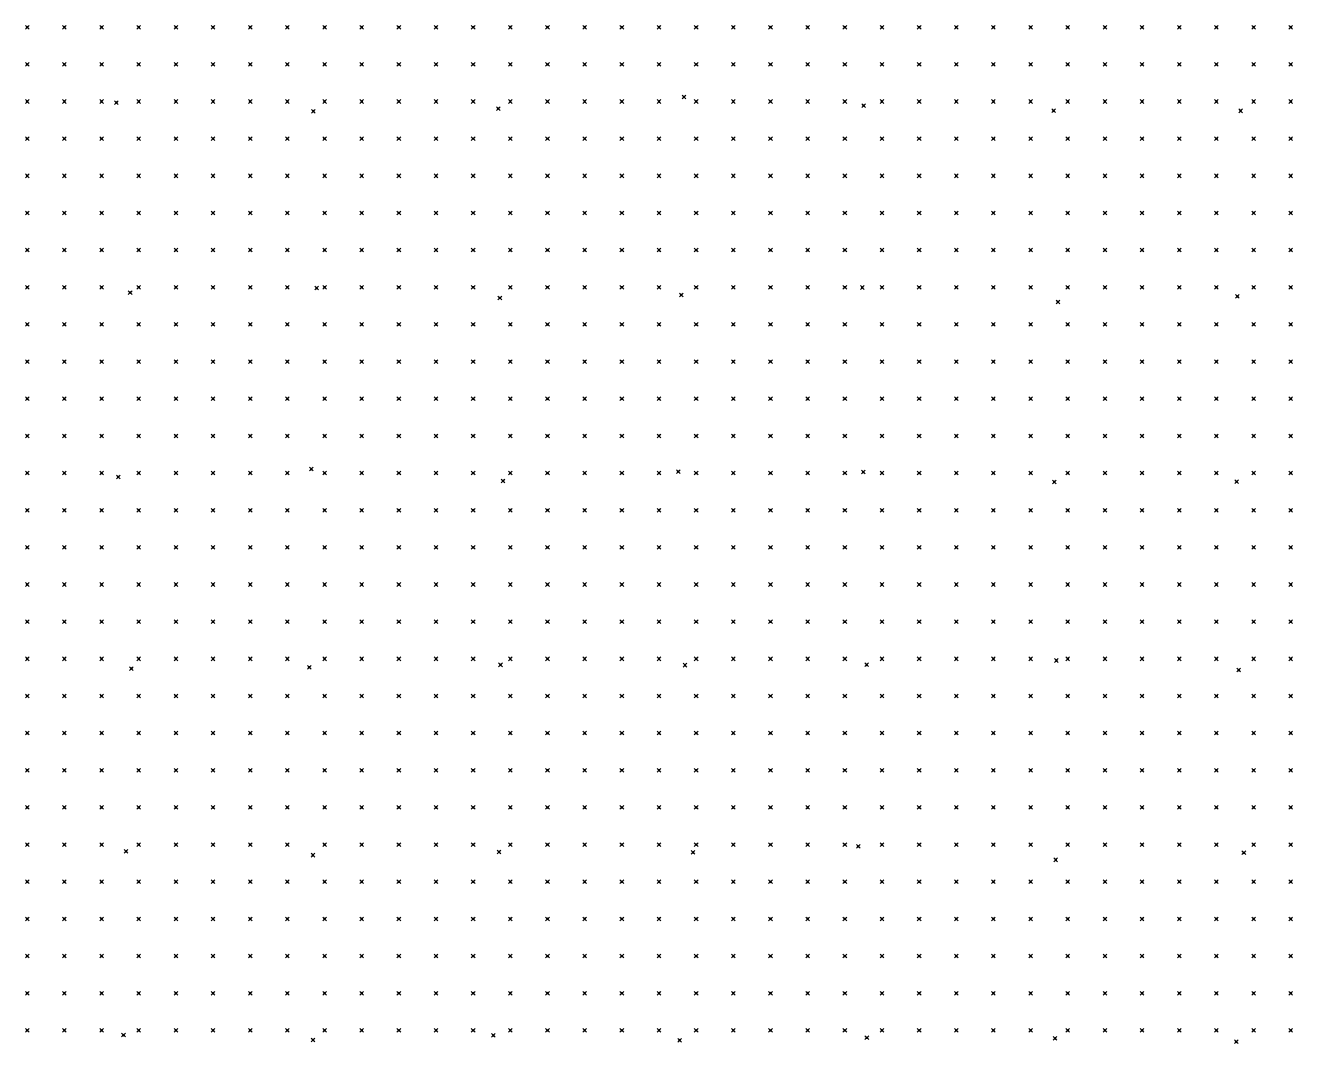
# Model space of a CAD drawing. Header units: metres. Extents: x 441556 to 446409, y 432338 to 461058.
# Drawn here: x 446119.8 to 446222.1, y 433229.3 to 433311.5 of the extents above; entities that cross this region are included whole.
import ezdxf

# ---------------------------------------------------------------- set-up
doc = ezdxf.new("R2010")
doc.units = ezdxf.units.M
doc.header["$MEASUREMENT"] = 0
doc.header["$PDMODE"] = 35
doc.header["$PDSIZE"] = 0.15
doc.layers.add('DTM-NOK-RevN_LIDAR_co_lidar', color=91, linetype='Continuous', lineweight=0)
doc.layers.add('DTM-NOK-RevN_RTK', color=32, linetype='Continuous', lineweight=0)

msp = doc.modelspace()

# ---------------------------------------------------------------- linework, layer by layer
at = {"layer": 'DTM-NOK-RevN_LIDAR_co_lidar'}
for p in [(446119.94, 433311.384, 318.81), (446122.94, 433311.384, 319.248), (446125.939, 433311.384, 319.12), (446128.939, 433311.384, 319.079), (446131.938, 433311.384, 319.227), (446134.937, 433311.384, 319.234), (446137.937, 433311.384, 319.274), (446140.936, 433311.384, 319.191), (446143.936, 433311.384, 319.45), (446146.935, 433311.384, 318.987), (446149.934, 433311.384, 318.915), (446152.934, 433311.384, 319.133), (446155.933, 433311.384, 319.429), (446158.932, 433311.384, 319.421), (446161.932, 433311.384, 319.671), (446164.931, 433311.384, 319.614), (446167.931, 433311.384, 319.846), (446170.93, 433311.384, 319.568), (446173.929, 433311.384, 319.406), (446176.929, 433311.384, 319.264), (446179.928, 433311.384, 319.414), (446182.928, 433311.384, 319.021), (446185.927, 433311.384, 319.049), (446188.926, 433311.384, 319.158), (446191.926, 433311.384, 319.493), (446194.925, 433311.384, 319.043), (446197.924, 433311.384, 319.773), (446200.924, 433311.384, 319.902), (446203.923, 433311.384, 319.615), (446206.923, 433311.384, 319.09), (446209.922, 433311.384, 319.143), (446212.921, 433311.384, 319.168), (446215.921, 433311.384, 319.168), (446218.92, 433311.384, 319.253), (446221.92, 433311.384, 319.49), (446119.94, 433308.385, 319.04), (446122.94, 433308.385, 319.071), (446125.939, 433308.385, 318.881), (446128.939, 433308.385, 318.838), (446131.938, 433308.385, 318.794), (446134.937, 433308.385, 318.799), (446137.937, 433308.385, 318.837), (446140.936, 433308.385, 318.844), (446143.936, 433308.385, 318.892), (446146.935, 433308.385, 318.845), (446149.934, 433308.385, 318.841), (446152.934, 433308.385, 318.882), (446155.933, 433308.385, 318.806), (446158.932, 433308.385, 318.67), (446161.932, 433308.385, 318.713), (446164.931, 433308.385, 318.731), (446167.931, 433308.385, 318.63), (446170.93, 433308.385, 318.591), (446173.929, 433308.385, 318.637), (446176.929, 433308.385, 318.703), (446179.928, 433308.385, 318.713), (446182.928, 433308.385, 318.724), (446185.927, 433308.385, 318.645), (446188.926, 433308.385, 318.669), (446191.926, 433308.385, 318.712), (446194.925, 433308.385, 318.748), (446197.924, 433308.385, 318.738), (446200.924, 433308.385, 318.733), (446203.923, 433308.385, 318.698), (446206.923, 433308.385, 318.768), (446209.922, 433308.385, 318.806), (446212.921, 433308.385, 318.824), (446215.921, 433308.385, 318.889), (446218.92, 433308.385, 318.937), (446221.92, 433308.385, 318.938), (446119.94, 433305.386, 318.978), (446122.94, 433305.386, 318.963), (446125.939, 433305.386, 318.944), (446128.939, 433305.386, 318.866), (446131.938, 433305.386, 318.741), (446134.937, 433305.386, 318.744), (446137.937, 433305.386, 318.806), (446140.936, 433305.386, 318.788), (446143.936, 433305.386, 318.764), (446146.935, 433305.386, 318.832), (446149.934, 433305.386, 318.834), (446152.934, 433305.386, 318.837), (446155.933, 433305.386, 318.75), (446158.932, 433305.386, 318.632), (446161.932, 433305.386, 318.73), (446164.931, 433305.386, 318.766), (446167.931, 433305.386, 318.698), (446170.93, 433305.386, 318.673), (446173.929, 433305.386, 318.649), (446176.929, 433305.386, 318.617), (446179.928, 433305.386, 318.66), (446182.928, 433305.386, 318.668), (446185.927, 433305.386, 318.651), (446188.926, 433305.386, 318.678), (446191.926, 433305.386, 318.709), (446194.925, 433305.386, 318.712), (446197.924, 433305.386, 318.69), (446200.924, 433305.386, 318.682), (446203.923, 433305.386, 318.646), (446206.923, 433305.386, 318.693), (446209.922, 433305.386, 318.693), (446212.921, 433305.386, 318.691), (446215.921, 433305.386, 318.755), (446218.92, 433305.386, 318.848), (446221.92, 433305.386, 318.809), (446119.94, 433302.386, 318.947), (446122.94, 433302.386, 318.995), (446125.939, 433302.386, 318.919), (446128.939, 433302.386, 318.857), (446131.938, 433302.386, 318.712), (446134.937, 433302.386, 318.685), (446137.937, 433302.386, 318.697), (446140.936, 433302.386, 318.693), (446143.936, 433302.386, 318.707), (446146.935, 433302.386, 318.782), (446149.934, 433302.386, 318.782), (446152.934, 433302.386, 318.767), (446155.933, 433302.386, 318.643), (446158.932, 433302.386, 318.546), (446161.932, 433302.386, 318.755), (446164.931, 433302.386, 318.842), (446167.931, 433302.386, 318.768), (446170.93, 433302.386, 318.74), (446173.929, 433302.386, 318.733), (446176.929, 433302.386, 318.605), (446179.928, 433302.386, 318.567), (446182.928, 433302.386, 318.643), (446185.927, 433302.386, 318.654), (446188.926, 433302.386, 318.671), (446191.926, 433302.386, 318.716), (446194.925, 433302.386, 318.664), (446197.924, 433302.386, 318.622), (446200.924, 433302.386, 318.623), (446203.923, 433302.386, 318.583), (446206.923, 433302.386, 318.611), (446209.922, 433302.386, 318.619), (446212.921, 433302.386, 318.638), (446215.921, 433302.386, 318.747), (446218.92, 433302.386, 318.808), (446221.92, 433302.386, 318.766), (446119.94, 433299.387, 318.895), (446122.94, 433299.387, 318.93), (446125.939, 433299.387, 318.858), (446128.939, 433299.387, 318.843), (446131.938, 433299.387, 318.64), (446134.937, 433299.387, 318.613), (446137.937, 433299.387, 318.623), (446140.936, 433299.387, 318.672), (446143.936, 433299.387, 318.683), (446146.935, 433299.387, 318.708), (446149.934, 433299.387, 318.752), (446152.934, 433299.387, 318.714), (446155.933, 433299.387, 318.646), (446158.932, 433299.387, 318.518), (446161.932, 433299.387, 318.723), (446164.931, 433299.387, 318.849), (446167.931, 433299.387, 318.767), (446170.93, 433299.387, 318.695), (446173.929, 433299.387, 318.745), (446176.929, 433299.387, 318.553), (446179.928, 433299.387, 318.465), (446182.928, 433299.387, 318.541), (446185.927, 433299.387, 318.603), (446188.926, 433299.387, 318.599), (446191.926, 433299.387, 318.63), (446194.925, 433299.387, 318.593), (446197.924, 433299.387, 318.571), (446200.924, 433299.387, 318.559), (446203.923, 433299.387, 318.552), (446206.923, 433299.387, 318.562), (446209.922, 433299.387, 318.578), (446212.921, 433299.387, 318.646), (446215.921, 433299.387, 318.721), (446218.92, 433299.387, 318.786), (446221.92, 433299.387, 318.752), (446119.94, 433296.387, 318.871), (446122.94, 433296.387, 318.887), (446125.939, 433296.387, 318.819), (446128.939, 433296.387, 318.785), (446131.938, 433296.387, 318.656), (446134.937, 433296.387, 318.555), (446137.937, 433296.387, 318.599), (446140.936, 433296.387, 318.675), (446143.936, 433296.387, 318.674), (446146.935, 433296.387, 318.724), (446149.934, 433296.387, 318.771), (446152.934, 433296.387, 318.713), (446155.933, 433296.387, 318.637), (446158.932, 433296.387, 318.479), (446161.932, 433296.387, 318.61), (446164.931, 433296.387, 318.754), (446167.931, 433296.387, 318.708), (446170.93, 433296.387, 318.615), (446173.929, 433296.387, 318.681), (446176.929, 433296.387, 318.499), (446179.928, 433296.387, 318.414), (446182.928, 433296.387, 318.507), (446185.927, 433296.387, 318.538), (446188.926, 433296.387, 318.548), (446191.926, 433296.387, 318.57), (446194.925, 433296.387, 318.562), (446197.924, 433296.387, 318.551), (446200.924, 433296.387, 318.527), (446203.923, 433296.387, 318.528), (446206.923, 433296.387, 318.511), (446209.922, 433296.387, 318.54), (446212.921, 433296.387, 318.6), (446215.921, 433296.387, 318.625), (446218.92, 433296.387, 318.74), (446221.92, 433296.387, 318.715), (446119.94, 433293.388, 318.812), (446122.94, 433293.388, 318.832), (446125.939, 433293.388, 318.784), (446128.939, 433293.388, 318.788), (446131.938, 433293.388, 318.666), (446134.937, 433293.388, 318.587), (446137.937, 433293.388, 318.619), (446140.936, 433293.388, 318.666), (446143.936, 433293.388, 318.688), (446146.935, 433293.388, 318.679), (446149.934, 433293.388, 318.725), (446152.934, 433293.388, 318.694), (446155.933, 433293.388, 318.59), (446158.932, 433293.388, 318.424), (446161.932, 433293.388, 318.503), (446164.931, 433293.388, 318.658), (446167.931, 433293.388, 318.692), (446170.93, 433293.388, 318.611), (446173.929, 433293.388, 318.67), (446176.929, 433293.388, 318.526), (446179.928, 433293.388, 318.379), (446182.928, 433293.388, 318.503), (446185.927, 433293.388, 318.52), (446188.926, 433293.388, 318.519), (446191.926, 433293.388, 318.544), (446194.925, 433293.388, 318.559), (446197.924, 433293.388, 318.546), (446200.924, 433293.388, 318.51), (446203.923, 433293.388, 318.53), (446206.923, 433293.388, 318.488), (446209.922, 433293.388, 318.526), (446212.921, 433293.388, 318.544), (446215.921, 433293.388, 318.552), (446218.92, 433293.388, 318.679), (446221.92, 433293.388, 318.705), (446119.94, 433290.389, 318.807), (446122.94, 433290.389, 318.784), (446125.939, 433290.389, 318.812), (446128.939, 433290.389, 318.806), (446131.938, 433290.389, 318.717), (446134.937, 433290.389, 318.614), (446137.937, 433290.389, 318.615), (446140.936, 433290.389, 318.649), (446143.936, 433290.389, 318.673), (446146.935, 433290.389, 318.644), (446149.934, 433290.389, 318.726), (446152.934, 433290.389, 318.681), (446155.933, 433290.389, 318.604), (446158.932, 433290.389, 318.457), (446161.932, 433290.389, 318.468), (446164.931, 433290.389, 318.616), (446167.931, 433290.389, 318.689), (446170.93, 433290.389, 318.629), (446173.929, 433290.389, 318.649), (446176.929, 433290.389, 318.536), (446179.928, 433290.389, 318.404), (446182.928, 433290.389, 318.462), (446185.927, 433290.389, 318.481), (446188.926, 433290.389, 318.5), (446191.926, 433290.389, 318.53), (446194.925, 433290.389, 318.535), (446197.924, 433290.389, 318.519), (446200.924, 433290.389, 318.488), (446203.923, 433290.389, 318.539), (446206.923, 433290.389, 318.51), (446209.922, 433290.389, 318.504), (446212.921, 433290.389, 318.493), (446215.921, 433290.389, 318.501), (446218.92, 433290.389, 318.622), (446221.92, 433290.389, 318.661), (446119.94, 433287.389, 318.784), (446122.94, 433287.389, 318.806), (446125.939, 433287.389, 318.8), (446128.939, 433287.389, 318.821), (446131.938, 433287.389, 318.798), (446134.937, 433287.389, 318.694), (446137.937, 433287.389, 318.67), (446140.936, 433287.389, 318.694), (446143.936, 433287.389, 318.701), (446146.935, 433287.389, 318.649), (446149.934, 433287.389, 318.727), (446152.934, 433287.389, 318.682), (446155.933, 433287.389, 318.612), (446158.932, 433287.389, 318.461), (446161.932, 433287.389, 318.482), (446164.931, 433287.389, 318.634), (446167.931, 433287.389, 318.689), (446170.93, 433287.389, 318.618), (446173.929, 433287.389, 318.66), (446176.929, 433287.389, 318.577), (446179.928, 433287.389, 318.438), (446182.928, 433287.389, 318.443), (446185.927, 433287.389, 318.477), (446188.926, 433287.389, 318.526), (446191.926, 433287.389, 318.548), (446194.925, 433287.389, 318.535), (446197.924, 433287.389, 318.513), (446200.924, 433287.389, 318.497), (446203.923, 433287.389, 318.517), (446206.923, 433287.389, 318.489), (446209.922, 433287.389, 318.507), (446212.921, 433287.389, 318.502), (446215.921, 433287.389, 318.486), (446218.92, 433287.389, 318.578), (446221.92, 433287.389, 318.659), (446119.94, 433284.39, 318.83), (446122.94, 433284.39, 318.837), (446125.939, 433284.39, 318.837), (446128.939, 433284.39, 318.872), (446131.938, 433284.39, 318.844), (446134.937, 433284.39, 318.665), (446137.937, 433284.39, 318.716), (446140.936, 433284.39, 318.746), (446143.936, 433284.39, 318.724), (446146.935, 433284.39, 318.645), (446149.934, 433284.39, 318.773), (446152.934, 433284.39, 318.693), (446155.933, 433284.39, 318.621), (446158.932, 433284.39, 318.509), (446161.932, 433284.39, 318.483), (446164.931, 433284.39, 318.639), (446167.931, 433284.39, 318.744), (446170.93, 433284.39, 318.667), (446173.929, 433284.39, 318.699), (446176.929, 433284.39, 318.617), (446179.928, 433284.39, 318.505), (446182.928, 433284.39, 318.424), (446185.927, 433284.39, 318.464), (446188.926, 433284.39, 318.517), (446191.926, 433284.39, 318.56), (446194.925, 433284.39, 318.542), (446197.924, 433284.39, 318.528), (446200.924, 433284.39, 318.52), (446203.923, 433284.39, 318.515), (446206.923, 433284.39, 318.468), (446209.922, 433284.39, 318.529), (446212.921, 433284.39, 318.507), (446215.921, 433284.39, 318.476), (446218.92, 433284.39, 318.544), (446221.92, 433284.39, 318.591), (446119.94, 433281.39, 318.872), (446122.94, 433281.39, 318.882), (446125.939, 433281.39, 318.847), (446128.939, 433281.39, 318.866), (446131.938, 433281.39, 318.865), (446134.937, 433281.39, 318.705), (446137.937, 433281.39, 318.744), (446140.936, 433281.39, 318.782), (446143.936, 433281.39, 318.765), (446146.935, 433281.39, 318.699), (446149.934, 433281.39, 318.798), (446152.934, 433281.39, 318.726), (446155.933, 433281.39, 318.692), (446158.932, 433281.39, 318.597), (446161.932, 433281.39, 318.484), (446164.931, 433281.39, 318.659), (446167.931, 433281.39, 318.78), (446170.93, 433281.39, 318.726), (446173.929, 433281.39, 318.686), (446176.929, 433281.39, 318.64), (446179.928, 433281.39, 318.508), (446182.928, 433281.39, 318.402), (446185.927, 433281.39, 318.463), (446188.926, 433281.39, 318.506), (446191.926, 433281.39, 318.518), (446194.925, 433281.39, 318.545), (446197.924, 433281.39, 318.522), (446200.924, 433281.39, 318.494), (446203.923, 433281.39, 318.533), (446206.923, 433281.39, 318.434), (446209.922, 433281.39, 318.587), (446212.921, 433281.39, 318.592), (446215.921, 433281.39, 318.51), (446218.92, 433281.39, 318.511), (446221.92, 433281.39, 318.559), (446119.94, 433278.391, 318.874), (446122.94, 433278.391, 318.9), (446125.939, 433278.391, 318.882), (446128.939, 433278.391, 318.914), (446131.938, 433278.391, 318.923), (446134.937, 433278.391, 318.762), (446137.937, 433278.391, 318.774), (446140.936, 433278.391, 318.818), (446143.936, 433278.391, 318.825), (446146.935, 433278.391, 318.753), (446149.934, 433278.391, 318.809), (446152.934, 433278.391, 318.756), (446155.933, 433278.391, 318.682), (446158.932, 433278.391, 318.565), (446161.932, 433278.391, 318.43), (446164.931, 433278.391, 318.637), (446167.931, 433278.391, 318.773), (446170.93, 433278.391, 318.763), (446173.929, 433278.391, 318.699), (446176.929, 433278.391, 318.634), (446179.928, 433278.391, 318.533), (446182.928, 433278.391, 318.442), (446185.927, 433278.391, 318.476), (446188.926, 433278.391, 318.486), (446191.926, 433278.391, 318.504), (446194.925, 433278.391, 318.545), (446197.924, 433278.391, 318.547), (446200.924, 433278.391, 318.513), (446203.923, 433278.391, 318.528), (446206.923, 433278.391, 318.489), (446209.922, 433278.391, 318.749), (446212.921, 433278.391, 318.76), (446215.921, 433278.391, 318.567), (446218.92, 433278.391, 318.504), (446221.92, 433278.391, 318.568), (446119.94, 433275.392, 318.86), (446122.94, 433275.392, 318.94), (446125.939, 433275.392, 318.906), (446128.939, 433275.392, 318.953), (446131.938, 433275.392, 318.945), (446134.937, 433275.392, 318.805), (446137.937, 433275.392, 318.774), (446140.936, 433275.392, 318.809), (446143.936, 433275.392, 318.811), (446146.935, 433275.392, 318.791), (446149.934, 433275.392, 318.788), (446152.934, 433275.392, 318.793), (446155.933, 433275.392, 318.695), (446158.932, 433275.392, 318.608), (446161.932, 433275.392, 318.488), (446164.931, 433275.392, 318.665), (446167.931, 433275.392, 318.794), (446170.93, 433275.392, 318.791), (446173.929, 433275.392, 318.738), (446176.929, 433275.392, 318.696), (446179.928, 433275.392, 318.562), (446182.928, 433275.392, 318.473), (446185.927, 433275.392, 318.51), (446188.926, 433275.392, 318.52), (446191.926, 433275.392, 318.511), (446194.925, 433275.392, 318.571), (446197.924, 433275.392, 318.576), (446200.924, 433275.392, 318.536), (446203.923, 433275.392, 318.451), (446206.923, 433275.392, 318.507), (446209.922, 433275.392, 318.734), (446212.921, 433275.392, 318.748), (446215.921, 433275.392, 318.551), (446218.92, 433275.392, 318.493), (446221.92, 433275.392, 318.545), (446119.94, 433272.392, 318.806), (446122.94, 433272.392, 318.944), (446125.939, 433272.392, 318.909), (446128.939, 433272.392, 318.925), (446131.938, 433272.392, 318.958), (446134.937, 433272.392, 318.871), (446137.937, 433272.392, 318.827), (446140.936, 433272.392, 318.827), (446143.936, 433272.392, 318.859), (446146.935, 433272.392, 318.804), (446149.934, 433272.392, 318.781), (446152.934, 433272.392, 318.807), (446155.933, 433272.392, 318.719), (446158.932, 433272.392, 318.617), (446161.932, 433272.392, 318.479), (446164.931, 433272.392, 318.594), (446167.931, 433272.392, 318.765), (446170.93, 433272.392, 318.769), (446173.929, 433272.392, 318.689), (446176.929, 433272.392, 318.664), (446179.928, 433272.392, 318.525), (446182.928, 433272.392, 318.435), (446185.927, 433272.392, 318.527), (446188.926, 433272.392, 318.589), (446191.926, 433272.392, 318.558), (446194.925, 433272.392, 318.519), (446197.924, 433272.392, 318.593), (446200.924, 433272.392, 318.559), (446203.923, 433272.392, 318.515), (446206.923, 433272.392, 318.583), (446209.922, 433272.392, 318.828), (446212.921, 433272.392, 318.707), (446215.921, 433272.392, 318.538), (446218.92, 433272.392, 318.478), (446221.92, 433272.392, 318.52), (446119.94, 433269.393, 318.81), (446122.94, 433269.393, 318.924), (446125.939, 433269.393, 318.897), (446128.939, 433269.393, 318.929), (446131.938, 433269.393, 318.959), (446134.937, 433269.393, 318.879), (446137.937, 433269.393, 318.793), (446140.936, 433269.393, 318.831), (446143.936, 433269.393, 318.861), (446146.935, 433269.393, 318.789), (446149.934, 433269.393, 318.747), (446152.934, 433269.393, 318.777), (446155.933, 433269.393, 318.691), (446158.932, 433269.393, 318.626), (446161.932, 433269.393, 318.449), (446164.931, 433269.393, 318.529), (446167.931, 433269.393, 318.71), (446170.93, 433269.393, 318.747), (446173.929, 433269.393, 318.651), (446176.929, 433269.393, 318.652), (446179.928, 433269.393, 318.529), (446182.928, 433269.393, 318.393), (446185.927, 433269.393, 318.477), (446188.926, 433269.393, 318.6), (446191.926, 433269.393, 318.576), (446194.925, 433269.393, 318.506), (446197.924, 433269.393, 318.608), (446200.924, 433269.393, 318.57), (446203.923, 433269.393, 318.497), (446206.923, 433269.393, 318.659), (446209.922, 433269.393, 318.598), (446212.921, 433269.393, 318.581), (446215.921, 433269.393, 318.499), (446218.92, 433269.393, 318.468), (446221.92, 433269.393, 318.501), (446119.94, 433266.394, 318.829), (446122.94, 433266.394, 318.894), (446125.939, 433266.394, 318.877), (446128.939, 433266.394, 318.927), (446131.938, 433266.394, 318.963), (446134.937, 433266.394, 318.963), (446137.937, 433266.394, 318.813), (446140.936, 433266.394, 318.858), (446143.936, 433266.394, 318.875), (446146.935, 433266.394, 318.823), (446149.934, 433266.394, 318.762), (446152.934, 433266.394, 318.803), (446155.933, 433266.394, 318.732), (446158.932, 433266.394, 318.692), (446161.932, 433266.394, 318.519), (446164.931, 433266.394, 318.504), (446167.931, 433266.394, 318.677), (446170.93, 433266.394, 318.747), (446173.929, 433266.394, 318.647), (446176.929, 433266.394, 318.646), (446179.928, 433266.394, 318.529), (446182.928, 433266.394, 318.416), (446185.927, 433266.394, 318.452), (446188.926, 433266.394, 318.591), (446191.926, 433266.394, 318.601), (446194.925, 433266.394, 318.524), (446197.924, 433266.394, 318.621), (446200.924, 433266.394, 318.574), (446203.923, 433266.394, 318.544), (446206.923, 433266.394, 318.522), (446209.922, 433266.394, 318.51), (446212.921, 433266.394, 318.547), (446215.921, 433266.394, 318.483), (446218.92, 433266.394, 318.438), (446221.92, 433266.394, 318.47), (446119.94, 433263.394, 318.869), (446122.94, 433263.394, 318.846), (446125.939, 433263.394, 318.869), (446128.939, 433263.394, 318.919), (446131.938, 433263.394, 319.048), (446134.937, 433263.394, 319.055), (446137.937, 433263.394, 318.835), (446140.936, 433263.394, 318.877), (446143.936, 433263.394, 318.871), (446146.935, 433263.394, 318.833), (446149.934, 433263.394, 318.753), (446152.934, 433263.394, 318.804), (446155.933, 433263.394, 318.727), (446158.932, 433263.394, 318.665), (446161.932, 433263.394, 318.492), (446164.931, 433263.394, 318.453), (446167.931, 433263.394, 318.619), (446170.93, 433263.394, 318.711), (446173.929, 433263.394, 318.643), (446176.929, 433263.394, 318.63), (446179.928, 433263.394, 318.538), (446182.928, 433263.394, 318.431), (446185.927, 433263.394, 318.442), (446188.926, 433263.394, 318.541), (446191.926, 433263.394, 318.607), (446194.925, 433263.394, 318.536), (446197.924, 433263.394, 318.585), (446200.924, 433263.394, 318.589), (446203.923, 433263.394, 318.592), (446206.923, 433263.394, 318.426), (446209.922, 433263.394, 318.434), (446212.921, 433263.394, 318.558), (446215.921, 433263.394, 318.524), (446218.92, 433263.394, 318.436), (446221.92, 433263.394, 318.468), (446119.94, 433260.395, 318.907), (446122.94, 433260.395, 318.848), (446125.939, 433260.395, 318.887), (446128.939, 433260.395, 318.992), (446131.938, 433260.395, 319.082), (446134.937, 433260.395, 319.011), (446137.937, 433260.395, 318.872), (446140.936, 433260.395, 318.895), (446143.936, 433260.395, 318.869), (446146.935, 433260.395, 318.819), (446149.934, 433260.395, 318.763), (446152.934, 433260.395, 318.781), (446155.933, 433260.395, 318.74), (446158.932, 433260.395, 318.685), (446161.932, 433260.395, 318.523), (446164.931, 433260.395, 318.43), (446167.931, 433260.395, 318.604), (446170.93, 433260.395, 318.699), (446173.929, 433260.395, 318.638), (446176.929, 433260.395, 318.633), (446179.928, 433260.395, 318.568), (446182.928, 433260.395, 318.48), (446185.927, 433260.395, 318.408), (446188.926, 433260.395, 318.538), (446191.926, 433260.395, 318.643), (446194.925, 433260.395, 318.556), (446197.924, 433260.395, 318.578), (446200.924, 433260.395, 318.616), (446203.923, 433260.395, 318.429), (446206.923, 433260.395, 318.372), (446209.922, 433260.395, 318.405), (446212.921, 433260.395, 318.627), (446215.921, 433260.395, 318.49), (446218.92, 433260.395, 318.412), (446221.92, 433260.395, 318.452), (446119.94, 433257.395, 318.906), (446122.94, 433257.395, 318.837), (446125.939, 433257.395, 318.896), (446128.939, 433257.395, 318.969), (446131.938, 433257.395, 319.099), (446134.937, 433257.395, 319.158), (446137.937, 433257.395, 318.889), (446140.936, 433257.395, 318.871), (446143.936, 433257.395, 318.874), (446146.935, 433257.395, 318.816), (446149.934, 433257.395, 318.765), (446152.934, 433257.395, 318.8), (446155.933, 433257.395, 318.75), (446158.932, 433257.395, 318.672), (446161.932, 433257.395, 318.571), (446164.931, 433257.395, 318.42), (446167.931, 433257.395, 318.569), (446170.93, 433257.395, 318.69), (446173.929, 433257.395, 318.638), (446176.929, 433257.395, 318.613), (446179.928, 433257.395, 318.571), (446182.928, 433257.395, 318.455), (446185.927, 433257.395, 318.39), (446188.926, 433257.395, 318.539), (446191.926, 433257.395, 318.647), (446194.925, 433257.395, 318.586), (446197.924, 433257.395, 318.546), (446200.924, 433257.395, 318.597), (446203.923, 433257.395, 318.444), (446206.923, 433257.395, 318.384), (446209.922, 433257.395, 318.386), (446212.921, 433257.395, 318.469), (446215.921, 433257.395, 318.435), (446218.92, 433257.395, 318.393), (446221.92, 433257.395, 318.422), (446119.94, 433254.396, 318.901), (446122.94, 433254.396, 318.8), (446125.939, 433254.396, 318.885), (446128.939, 433254.396, 318.889), (446131.938, 433254.396, 318.998), (446134.937, 433254.396, 319.067), (446137.937, 433254.396, 318.932), (446140.936, 433254.396, 318.879), (446143.936, 433254.396, 318.894), (446146.935, 433254.396, 318.849), (446149.934, 433254.396, 318.773), (446152.934, 433254.396, 318.782), (446155.933, 433254.396, 318.747), (446158.932, 433254.396, 318.681), (446161.932, 433254.396, 318.589), (446164.931, 433254.396, 318.415), (446167.931, 433254.396, 318.546), (446170.93, 433254.396, 318.649), (446173.929, 433254.396, 318.621), (446176.929, 433254.396, 318.593), (446179.928, 433254.396, 318.578), (446182.928, 433254.396, 318.455), (446185.927, 433254.396, 318.339), (446188.926, 433254.396, 318.5), (446191.926, 433254.396, 318.621), (446194.925, 433254.396, 318.577), (446197.924, 433254.396, 318.507), (446200.924, 433254.396, 318.565), (446203.923, 433254.396, 318.463), (446206.923, 433254.396, 318.419), (446209.922, 433254.396, 318.369), (446212.921, 433254.396, 318.436), (446215.921, 433254.396, 318.429), (446218.92, 433254.396, 318.358), (446221.92, 433254.396, 318.386), (446119.94, 433251.397, 318.879), (446122.94, 433251.397, 318.776), (446125.939, 433251.397, 318.859), (446128.939, 433251.397, 318.885), (446131.938, 433251.397, 318.93), (446134.937, 433251.397, 319.01), (446137.937, 433251.397, 318.881), (446140.936, 433251.397, 318.83), (446143.936, 433251.397, 318.835), (446146.935, 433251.397, 318.798), (446149.934, 433251.397, 318.765), (446152.934, 433251.397, 318.766), (446155.933, 433251.397, 318.787), (446158.932, 433251.397, 318.686), (446161.932, 433251.397, 318.622), (446164.931, 433251.397, 318.426), (446167.931, 433251.397, 318.543), (446170.93, 433251.397, 318.646), (446173.929, 433251.397, 318.599), (446176.929, 433251.397, 318.572), (446179.928, 433251.397, 318.597), (446182.928, 433251.397, 318.465), (446185.927, 433251.397, 318.334), (446188.926, 433251.397, 318.462), (446191.926, 433251.397, 318.552), (446194.925, 433251.397, 318.581), (446197.924, 433251.397, 318.49), (446200.924, 433251.397, 318.56), (446203.923, 433251.397, 318.472), (446206.923, 433251.397, 318.391), (446209.922, 433251.397, 318.332), (446212.921, 433251.397, 318.408), (446215.921, 433251.397, 318.422), (446218.92, 433251.397, 318.349), (446221.92, 433251.397, 318.339), (446119.94, 433248.397, 318.801), (446122.94, 433248.397, 318.722), (446125.939, 433248.397, 318.811), (446128.939, 433248.397, 318.829), (446131.938, 433248.397, 318.913), (446134.937, 433248.397, 318.953), (446137.937, 433248.397, 318.885), (446140.936, 433248.397, 318.816), (446143.936, 433248.397, 318.844), (446146.935, 433248.397, 318.81), (446149.934, 433248.397, 318.769), (446152.934, 433248.397, 318.705), (446155.933, 433248.397, 318.763), (446158.932, 433248.397, 318.705), (446161.932, 433248.397, 318.65), (446164.931, 433248.397, 318.41), (446167.931, 433248.397, 318.44), (446170.93, 433248.397, 318.591), (446173.929, 433248.397, 318.614), (446176.929, 433248.397, 318.557), (446179.928, 433248.397, 318.574), (446182.928, 433248.397, 318.438), (446185.927, 433248.397, 318.325), (446188.926, 433248.397, 318.408), (446191.926, 433248.397, 318.498), (446194.925, 433248.397, 318.534), (446197.924, 433248.397, 318.485), (446200.924, 433248.397, 318.567), (446203.923, 433248.397, 318.501), (446206.923, 433248.397, 318.359), (446209.922, 433248.397, 318.313), (446212.921, 433248.397, 318.387), (446215.921, 433248.397, 318.394), (446218.92, 433248.397, 318.322), (446221.92, 433248.397, 318.308), (446119.94, 433245.398, 318.742), (446122.94, 433245.398, 318.677), (446125.939, 433245.398, 318.731), (446128.939, 433245.398, 318.814), (446131.938, 433245.398, 318.947), (446134.937, 433245.398, 318.976), (446137.937, 433245.398, 318.934), (446140.936, 433245.398, 318.77), (446143.936, 433245.398, 318.801), (446146.935, 433245.398, 318.797), (446149.934, 433245.398, 318.742), (446152.934, 433245.398, 318.707), (446155.933, 433245.398, 318.72), (446158.932, 433245.398, 318.689), (446161.932, 433245.398, 318.651), (446164.931, 433245.398, 318.429), (446167.931, 433245.398, 318.411), (446170.93, 433245.398, 318.583), (446173.929, 433245.398, 318.599), (446176.929, 433245.398, 318.542), (446179.928, 433245.398, 318.587), (446182.928, 433245.398, 318.461), (446185.927, 433245.398, 318.338), (446188.926, 433245.398, 318.358), (446191.926, 433245.398, 318.457), (446194.925, 433245.398, 318.508), (446197.924, 433245.398, 318.447), (446200.924, 433245.398, 318.552), (446203.923, 433245.398, 318.515), (446206.923, 433245.398, 318.367), (446209.922, 433245.398, 318.296), (446212.921, 433245.398, 318.357), (446215.921, 433245.398, 318.368), (446218.92, 433245.398, 318.315), (446221.92, 433245.398, 318.3), (446119.94, 433242.398, 318.724), (446122.94, 433242.398, 318.672), (446125.939, 433242.398, 318.736), (446128.939, 433242.398, 318.816), (446131.938, 433242.398, 318.912), (446134.937, 433242.398, 318.936), (446137.937, 433242.398, 318.885), (446140.936, 433242.398, 318.757), (446143.936, 433242.398, 318.781), (446146.935, 433242.398, 318.766), (446149.934, 433242.398, 318.743), (446152.934, 433242.398, 318.718), (446155.933, 433242.398, 318.739), (446158.932, 433242.398, 318.711), (446161.932, 433242.398, 318.704), (446164.931, 433242.398, 318.517), (446167.931, 433242.398, 318.427), (446170.93, 433242.398, 318.611), (446173.929, 433242.398, 318.616), (446176.929, 433242.398, 318.551), (446179.928, 433242.398, 318.546), (446182.928, 433242.398, 318.457), (446185.927, 433242.398, 318.32), (446188.926, 433242.398, 318.334), (446191.926, 433242.398, 318.449), (446194.925, 433242.398, 318.463), (446197.924, 433242.398, 318.399), (446200.924, 433242.398, 318.495), (446203.923, 433242.398, 318.533), (446206.923, 433242.398, 318.39), (446209.922, 433242.398, 318.314), (446212.921, 433242.398, 318.345), (446215.921, 433242.398, 318.378), (446218.92, 433242.398, 318.332), (446221.92, 433242.398, 318.303), (446119.94, 433239.399, 318.733), (446122.94, 433239.399, 318.678), (446125.939, 433239.399, 318.713), (446128.939, 433239.399, 318.783), (446131.938, 433239.399, 318.877), (446134.937, 433239.399, 318.877), (446137.937, 433239.399, 318.895), (446140.936, 433239.399, 318.755), (446143.936, 433239.399, 318.814), (446146.935, 433239.399, 318.77), (446149.934, 433239.399, 318.707), (446152.934, 433239.399, 318.679), (446155.933, 433239.399, 318.733), (446158.932, 433239.399, 318.736), (446161.932, 433239.399, 318.727), (446164.931, 433239.399, 318.559), (446167.931, 433239.399, 318.434), (446170.93, 433239.399, 318.625), (446173.929, 433239.399, 318.722), (446176.929, 433239.399, 318.626), (446179.928, 433239.399, 318.559), (446182.928, 433239.399, 318.466), (446185.927, 433239.399, 318.34), (446188.926, 433239.399, 318.319), (446191.926, 433239.399, 318.423), (446194.925, 433239.399, 318.513), (446197.924, 433239.399, 318.459), (446200.924, 433239.399, 318.543), (446203.923, 433239.399, 318.593), (446206.923, 433239.399, 318.454), (446209.922, 433239.399, 318.358), (446212.921, 433239.399, 318.361), (446215.921, 433239.399, 318.406), (446218.92, 433239.399, 318.374), (446221.92, 433239.399, 318.322), (446119.94, 433236.4, 318.751), (446122.94, 433236.4, 318.721), (446125.939, 433236.4, 318.698), (446128.939, 433236.4, 318.746), (446131.938, 433236.4, 318.901), (446134.937, 433236.4, 318.957), (446137.937, 433236.4, 318.925), (446140.936, 433236.4, 318.76), (446143.936, 433236.4, 318.769), (446146.935, 433236.4, 318.757), (446149.934, 433236.4, 318.738), (446152.934, 433236.4, 318.738), (446155.933, 433236.4, 318.799), (446158.932, 433236.4, 318.769), (446161.932, 433236.4, 318.746), (446164.931, 433236.4, 318.629), (446167.931, 433236.4, 318.473), (446170.93, 433236.4, 318.617), (446173.929, 433236.4, 318.722), (446176.929, 433236.4, 318.62), (446179.928, 433236.4, 318.552), (446182.928, 433236.4, 318.474), (446185.927, 433236.4, 318.354), (446188.926, 433236.4, 318.268), (446191.926, 433236.4, 318.401), (446194.925, 433236.4, 318.502), (446197.924, 433236.4, 318.464), (446200.924, 433236.4, 318.521), (446203.923, 433236.4, 318.6), (446206.923, 433236.4, 318.512), (446209.922, 433236.4, 318.385), (446212.921, 433236.4, 318.38), (446215.921, 433236.4, 318.406), (446218.92, 433236.4, 318.395), (446221.92, 433236.4, 318.333), (446119.94, 433233.4, 318.775), (446122.94, 433233.4, 318.755), (446125.939, 433233.4, 318.58), (446128.939, 433233.4, 318.759), (446131.938, 433233.4, 318.913), (446134.937, 433233.4, 318.99), (446137.937, 433233.4, 318.984), (446140.936, 433233.4, 318.772), (446143.936, 433233.4, 318.758), (446146.935, 433233.4, 318.755), (446149.934, 433233.4, 318.722), (446152.934, 433233.4, 318.709), (446155.933, 433233.4, 318.752), (446158.932, 433233.4, 318.735), (446161.932, 433233.4, 318.727), (446164.931, 433233.4, 318.661), (446167.931, 433233.4, 318.495), (446170.93, 433233.4, 318.66), (446173.929, 433233.4, 318.752), (446176.929, 433233.4, 318.694), (446179.928, 433233.4, 318.611), (446182.928, 433233.4, 318.509), (446185.927, 433233.4, 318.391), (446188.926, 433233.4, 318.257), (446191.926, 433233.4, 318.38), (446194.925, 433233.4, 318.48), (446197.924, 433233.4, 318.472), (446200.924, 433233.4, 318.486), (446203.923, 433233.4, 318.544), (446206.923, 433233.4, 318.494), (446209.922, 433233.4, 318.372), (446212.921, 433233.4, 318.368), (446215.921, 433233.4, 318.417), (446218.92, 433233.4, 318.415), (446221.92, 433233.4, 318.365), (446119.94, 433230.401, 318.804), (446122.94, 433230.401, 318.81), (446125.939, 433230.401, 318.712), (446128.939, 433230.401, 318.799), (446131.938, 433230.401, 318.895), (446134.937, 433230.401, 318.945), (446137.937, 433230.401, 318.972), (446140.936, 433230.401, 318.786), (446143.936, 433230.401, 318.737), (446146.935, 433230.401, 318.734), (446149.934, 433230.401, 318.741), (446152.934, 433230.401, 318.699), (446155.933, 433230.401, 318.73), (446158.932, 433230.401, 318.729), (446161.932, 433230.401, 318.757), (446164.931, 433230.401, 318.693), (446167.931, 433230.401, 318.532), (446170.93, 433230.401, 318.672), (446173.929, 433230.401, 318.766), (446176.929, 433230.401, 318.693), (446179.928, 433230.401, 318.644), (446182.928, 433230.401, 318.58), (446185.927, 433230.401, 318.402), (446188.926, 433230.401, 318.251), (446191.926, 433230.401, 318.406), (446194.925, 433230.401, 318.496), (446197.924, 433230.401, 318.506), (446200.924, 433230.401, 318.496), (446203.923, 433230.401, 318.553), (446206.923, 433230.401, 318.471), (446209.922, 433230.401, 318.387), (446212.921, 433230.401, 318.368), (446215.921, 433230.401, 318.447), (446218.92, 433230.401, 318.449), (446221.92, 433230.401, 318.384)]:
    msp.add_point(p, dxfattribs=at)
at = {"layer": 'DTM-NOK-RevN_RTK'}
for p in [(446127.144, 433305.302, 318.849), (446172.943, 433305.752, 318.739), (446187.441, 433305.051, 318.672), (446143.037, 433304.6, 318.675), (446157.956, 433304.812, 318.579), (446202.771, 433304.636, 318.65), (446217.868, 433304.633, 318.847), (446128.249, 433289.96, 318.855), (446143.297, 433290.323, 318.686), (446172.725, 433289.768, 318.624), (446187.339, 433290.371, 318.497), (446217.611, 433289.649, 318.55), (446158.086, 433289.528, 318.511), (446203.125, 433289.207, 318.471), (446142.871, 433275.711, 318.801), (446172.48, 433275.508, 318.724), (446187.418, 433275.475, 318.501), (446127.287, 433275.075, 318.942), (446158.349, 433274.758, 318.675), (446202.832, 433274.68, 318.473), (446217.547, 433274.696, 318.474), (446202.999, 433260.26, 318.429), (446128.354, 433259.609, 318.973), (446142.702, 433259.71, 318.866), (446158.14, 433259.91, 318.696), (446173.029, 433259.883, 318.655), (446187.69, 433259.913, 318.488), (446217.721, 433259.482, 318.399), (446127.918, 433244.85, 318.809), (446158.022, 433244.808, 318.728), (446173.679, 433244.763, 318.642), (446187.01, 433245.256, 318.305), (446218.13, 433244.739, 318.382), (446142.996, 433244.545, 318.803), (446202.947, 433244.167, 318.529), (446127.713, 433230.021, 318.81), (446143.01, 433229.626, 318.74), (446157.563, 433229.991, 318.781), (446172.59, 433229.609, 318.694), (446187.704, 433229.811, 318.289), (446202.893, 433229.748, 318.538), (446217.515, 433229.479, 318.456)]:
    msp.add_point(p, dxfattribs=at)

doc.saveas('drawing.dxf')
